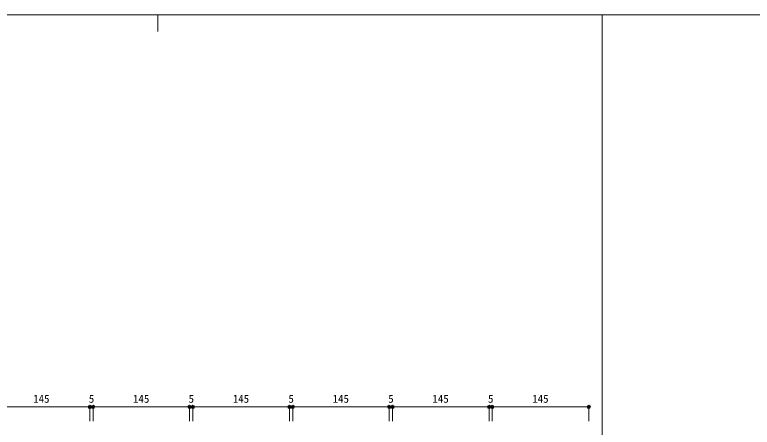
# Model space of a CAD drawing. Units: millimetres on the paper. Extents: x -401 to 401, y -279 to 279.
# Drawn here: x -176.6 to 45.1, y 154.7 to 278.7 of the extents above; entities that cross this region are included whole.
import ezdxf
from ezdxf.enums import TextEntityAlignment as Align

# ---------------------------------------------------------------- set-up
doc = ezdxf.new("R2010")
doc.units = ezdxf.units.MM
for name, color, linetype, lineweight in [('0-0_A-C01-補助線(非印刷)', 4, 'Continuous', 9), ('0-3_0-A01-枠A', 4, 'Continuous', 9), ('0-8_0-A11-寸法_詳細', 5, 'Continuous', 9), ('0-9_0', 7, 'Continuous', 9)]:
    doc.layers.add(name, color=color, linetype=linetype, lineweight=lineweight)
doc.styles.add('ＭＳ ゴシック', font='')
doc.styles.get('ＭＳ ゴシック').set_extended_font_data('MS Gothic')

# ---------------------------------------------------------------- blocks, each defined once
blk = doc.blocks.new('_Dot')
at = {"layer": '0-9_0'}
blk.add_line((-0.5, 0), (-1, 0), dxfattribs=at)
for radius in [0.5, 0.25]:
    blk.add_circle((0, 0), radius, dxfattribs=at)

msp = doc.modelspace()

# ---------------------------------------------------------------- linework, layer by layer
at = {"layer": '0-0_A-C01-補助線(非印刷)'}
for p, q in [((-133.556, 278.667), (-133.556, 273.667)), ((0, -252), (0, 278.667)), ((0, 278.667), (0, 273.667))]:
    msp.add_line(p, q, dxfattribs=at)
at = {"layer": '0-3_0-A01-枠A'}
msp.add_line((-400.667, 278.667), (400.667, 278.667), dxfattribs=at)
at = {"layer": '0-8_0-A11-寸法_詳細'}
for p, q in [((-182.013, 160.796), (-155.013, 160.796)), ((-155.013, 160.796), (-156.013, 160.796)), ((-154.013, 156.498), (-154.013, 160.796)), ((-154.013, 156.498), (-154.013, 160.796)), ((-154.013, 160.796), (-153.013, 160.796)), ((-153.013, 156.498), (-153.013, 160.796)), ((-153.013, 156.498), (-153.013, 160.796)), ((-152.013, 160.796), (-151.013, 160.796)), ((-152.013, 160.796), (-125.013, 160.796)), ((-125.013, 160.796), (-126.013, 160.796)), ((-124.013, 156.498), (-124.013, 160.796)), ((-124.013, 156.498), (-124.013, 160.796)), ((-124.013, 160.796), (-123.013, 160.796)), ((-123.013, 156.498), (-123.013, 160.796)), ((-123.013, 156.498), (-123.013, 160.796)), ((-122.013, 160.796), (-121.013, 160.796)), ((-122.013, 160.796), (-95.013, 160.796)), ((-95.013, 160.796), (-96.013, 160.796)), ((-94.013, 156.498), (-94.013, 160.796)), ((-94.013, 156.498), (-94.013, 160.796)), ((-94.013, 160.796), (-93.013, 160.796)), ((-93.013, 156.498), (-93.013, 160.796)), ((-93.013, 156.498), (-93.013, 160.796)), ((-92.013, 160.796), (-91.013, 160.796)), ((-92.013, 160.796), (-65.013, 160.796)), ((-65.013, 160.796), (-66.013, 160.796)), ((-64.013, 156.498), (-64.013, 160.796)), ((-64.013, 156.498), (-64.013, 160.796)), ((-64.013, 160.796), (-63.013, 160.796)), ((-63.013, 156.498), (-63.013, 160.796)), ((-63.013, 156.498), (-63.013, 160.796)), ((-62.013, 160.796), (-61.013, 160.796)), ((-62.013, 160.796), (-35.013, 160.796)), ((-35.013, 160.796), (-36.013, 160.796)), ((-34.013, 156.498), (-34.013, 160.796)), ((-34.013, 156.498), (-34.013, 160.796)), ((-34.013, 160.796), (-33.013, 160.796)), ((-33.013, 156.498), (-33.013, 160.796)), ((-33.013, 156.498), (-33.013, 160.796)), ((-32.013, 160.796), (-31.013, 160.796)), ((-32.013, 160.796), (-5.013, 160.796)), ((-4.013, 156.498), (-4.013, 160.796))]:
    msp.add_line(p, q, dxfattribs=at)

# ---------------------------------------------------------------- block references
for p in [(-154.013, 160.796), (-154.013, 160.796), (-124.013, 160.796), (-124.013, 160.796), (-94.013, 160.796), (-94.013, 160.796), (-64.013, 160.796), (-64.013, 160.796), (-34.013, 160.796), (-34.013, 160.796), (-4.013, 160.796)]:
    msp.add_blockref('_Dot', p, dxfattribs=at)
at = {"layer": '0-8_0-A11-寸法_詳細', "rotation": 180}
for p in [(-153.013, 160.796), (-153.013, 160.796), (-123.013, 160.796), (-123.013, 160.796), (-93.013, 160.796), (-93.013, 160.796), (-63.013, 160.796), (-63.013, 160.796), (-33.013, 160.796), (-33.013, 160.796)]:
    msp.add_blockref('_Dot', p, dxfattribs=at)

# ---------------------------------------------------------------- texts
at = {"layer": '0-8_0-A11-寸法_詳細', "style": 'ＭＳ ゴシック'}
for s, p in [('145', (-171.014, 161.334)), ('5', (-154.3, 161.334)), ('145', (-141.014, 161.334)), ('5', (-124.3, 161.334)), ('145', (-111.014, 161.334)), ('5', (-94.3, 161.334)), ('145', (-81.014, 161.334)), ('5', (-64.3, 161.334)), ('145', (-51.014, 161.334)), ('5', (-34.3, 161.334)), ('145', (-21.014, 161.334))]:
    msp.add_text(s, height=2.405, dxfattribs=at).set_placement(p, align=Align.BOTTOM_LEFT)

doc.saveas('drawing.dxf')
